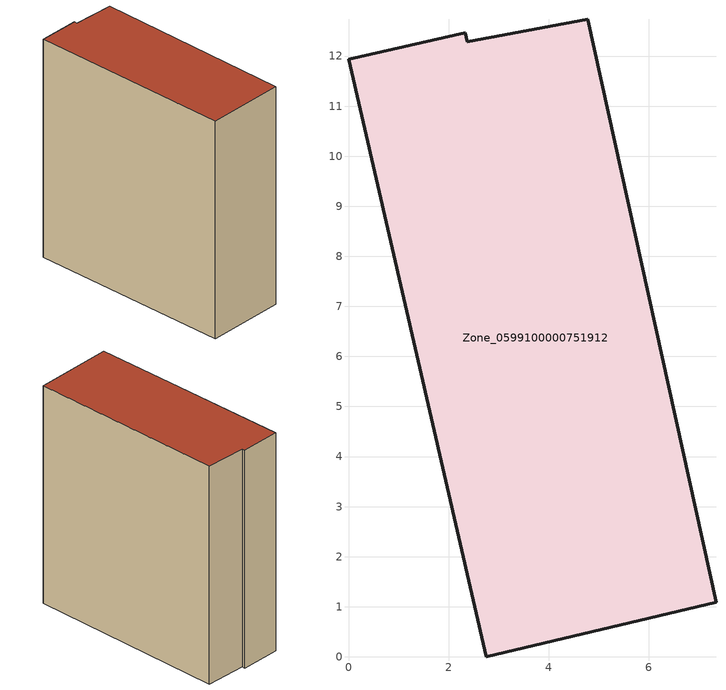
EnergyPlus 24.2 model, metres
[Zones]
Zone_0599100000751912
 floor ground (C_G): 4.78,12.74 7.34,1.09 2.75,0 0,11.94 2.34,12.46 2.38,12.28 z0
 wall outside (C_F): 2.75,0 7.34,1.09 4.78,12.74 2.38,12.28 2.34,12.46 0,11.94 2.75,0 z0:13.36
 roof outside (C_R): 7.34,1.09 4.78,12.74 2.38,12.28 2.34,12.46 0,11.94 2.75,0 z13.36
[BUILDING]
Pand.0599100000751912: North Axis=0; Terrain=City; Loads Convergence Tolerance Value=0.04; Temperature Convergence Tolerance Value=0.4; Solar Distribution=FullExterior; Maximum Number of Warmup Days=25; Minimum Number of Warmup Days=1
[Site:Location]
Rotterdam.The.Hague.AP_ZH_NLD Design_Conditions: Latitude=51.96; Longitude=4.45; Time Zone=1; Elevation=-4.5
[SITE:GROUNDTEMPERATURE:BUILDINGSURFACE]
18, 18, 18, 18, 18, 18, 18, 18, 18, 18, 18, 18
[MATERIAL] Thermal Absorptance=0.9; Solar Absorptance=0.7; Visible Absorptance=0.7
Name | Roughness | Thickness | Conductivity | Density | Specific Heat
G.TI.1946 | MediumSmooth | 0.15 | 1 | 540 | 1210
F.TI.1946 | Rough | 0.3 | 0.857143 | 1920 | 840
R.TI.1946 | MediumRough | 0.2 | 0.1 | 1500 | 1000
[CONSTRUCTION]
C_G: G.TI.1946
C_F: F.TI.1946
C_R: R.TI.1946
[ZONE]
Zone_0599100000751912: Type=1; Multiplier=1; Ceiling Height=Autocalculate; Volume=Autocalculate; Floor Area=autocalculate; Part of Total Floor Area=Yes
[ZONEINFILTRATION:DESIGNFLOWRATE]
Infil_Zone_0599100000751912: Zone or ZoneList or Space or SpaceList=Zone_0599100000751912; Schedule=AlwaysOn; Design Flow Rate Calculation Method=Flow/Area; Flow Rate per Floor Area=0.003; Constant Term Coefficient=1; Temperature Term Coefficient=0; Velocity Term Coefficient=0; Velocity Squared Term Coefficient=0
[HVACTEMPLATE:ZONE:IDEALLOADSAIRSYSTEM]
Zone_0599100000751912: Maximum Heating Supply Air Temperature=50; Minimum Cooling Supply Air Temperature=13; Maximum Heating Supply Air Humidity Ratio=0.0156; Minimum Cooling Supply Air Humidity Ratio=0.0077; Heating Limit=NoLimit; Cooling Limit=NoLimit; Dehumidification Control Type=ConstantSensibleHeatRatio; Cooling Sensible Heat Ratio=0.7; Dehumidification Setpoint=60; Humidification Control Type=None; Humidification Setpoint=30; Outdoor Air Method=None; Outdoor Air Flow Rate per Person=0.00944; Outdoor Air Flow Rate per Zone Floor Area=0; Outdoor Air Flow Rate per Zone=0; Demand Controlled Ventilation Type=None; Outdoor Air Economizer Type=NoEconomizer; Heat Recovery Type=None; Sensible Heat Recovery Effectiveness=0.7; Latent Heat Recovery Effectiveness=0.65
[ZONECONTROL:THERMOSTAT]
ThermostatControl_Zone_0599100000751912: Zone or ZoneList=Zone_0599100000751912; Control Type Schedule=DualSetpointControlType; Control 1=Thermostat_Zone_0599100000751912; Temperature Difference Between Cutout And Setpoint=0
[THERMOSTATSETPOINT:DUALSETPOINT]
Thermostat_Zone_0599100000751912: Heating Setpoint Temperature Schedule=HeatingSetpoint_Zone_0599100000751912; Cooling Setpoint Temperature Schedule=CoolingSetpoint_Zone_0599100000751912
[SCHEDULE:COMPACT]
HeatingSetpoint_Zone_0599100000751912: Through: 12/31, For: AllDays, Until: 24:00, 21
CoolingSetpoint_Zone_0599100000751912: Through: 12/31, For: AllDays, Until: 24:00, 24
DualSetpointControlType: Through: 12/31, For: AllDays, Until: 24:00, 4
AlwaysOn: Through: 12/31, For: AllDays, Until: 24:00, 1
